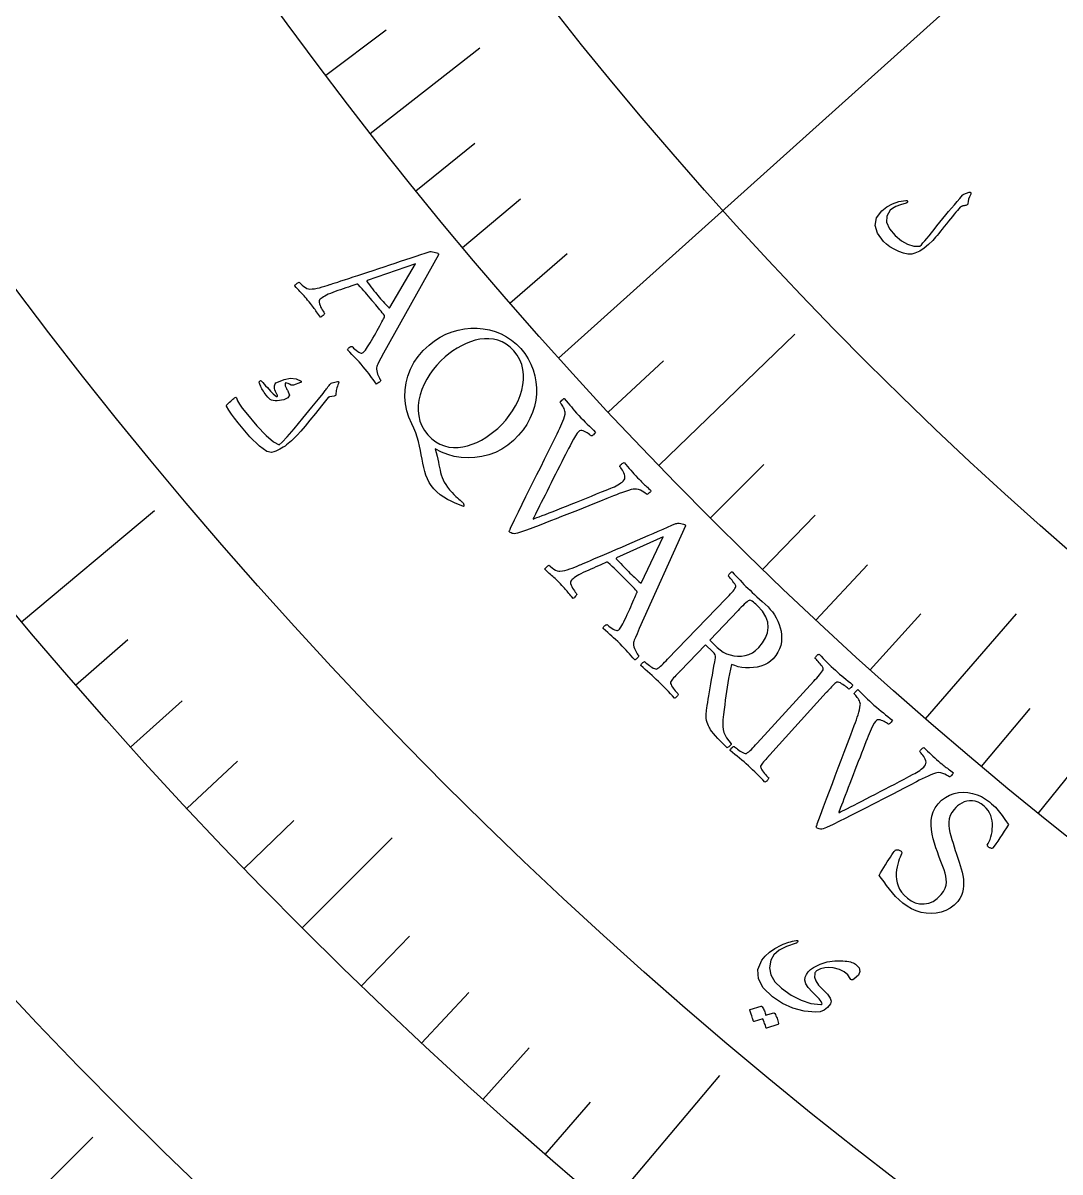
# Model space of a CAD drawing. Header units: millimetres. Extents: x -65 to 65, y -65 to 75.
# Drawn here: x -45.05 to -32.23, y -44.61 to -30.41 of the extents above; entities that cross this region are included whole.
import ezdxf

# ---------------------------------------------------------------- set-up
doc = ezdxf.new("R2010")
doc.units = ezdxf.units.MM
for name, color, linetype in [('CUT_OUTER', 1, 'Continuous'), ('ENGRAVE', 7, 'Continuous'), ('ENGRAVE_FINE', 8, 'Continuous'), ('TEXT', 5, 'Continuous')]:
    doc.layers.add(name, color=color, linetype=linetype)

msp = doc.modelspace()

# ---------------------------------------------------------------- linework, layer by layer
at = {"layer": 'CUT_OUTER'}
msp.add_arc((-0.0001, -0.0002), 64.9998, 178.916906, 2.285404, dxfattribs=at)
at = {"layer": 'ENGRAVE'}
for points in [[(-38.4253, -34.5515), (-32.6252, -29.3362)], [(-40.7536, -31.7718), (-39.4003, -30.7167)], [(-37.1876, -35.8802), (-35.5037, -34.2554)], [(-45.0626, -37.812), (-43.4194, -36.4332)], [(-33.8908, -39.0092), (-32.7654, -37.7138)], [(-41.5956, -41.5956), (-40.4833, -40.4833)], [(-37.812, -45.0626), (-36.4332, -43.4194)], [(-45.0427, -45.0427), (-44.1809, -44.1809)]]:
    msp.add_lwpolyline(points, dxfattribs=at)
for radius in [63.7, 63.7, 61.9938, 58.825, 58.825, 56.3225, 51.675, 51.675, 48.945, 43.875, 43.875]:
    msp.add_circle((0, 0), radius, dxfattribs=at)
at = {"layer": 'ENGRAVE_FINE'}
for points in [[(-41.3041, -31.0528), (-40.556, -30.4903)], [(-40.1903, -32.4814), (-39.4623, -31.8931)], [(-39.6144, -33.1814), (-38.8968, -32.5804)], [(-39.026, -33.8715), (-38.3191, -33.258)], [(-37.8124, -35.2211), (-37.1275, -34.5831)], [(-36.5511, -36.5284), (-35.889, -35.8668)], [(-35.9029, -37.1657), (-35.2526, -36.4925)], [(-35.2434, -37.7917), (-34.605, -37.1072)], [(-34.5726, -38.4063), (-33.9464, -37.7106)], [(-44.3958, -38.5927), (-43.7483, -38.0298)], [(-43.7155, -39.3616), (-43.0779, -38.7875)], [(-33.1983, -39.6003), (-32.5969, -38.883)], [(-32.4951, -40.1793), (-31.9065, -39.4515)], [(-43.0219, -40.1186), (-42.3944, -39.5334)], [(-42.3152, -40.8633), (-41.698, -40.2673)], [(-40.8633, -42.3152), (-40.2673, -41.698)], [(-40.1186, -43.0219), (-39.5334, -42.3944)], [(-39.3616, -43.7155), (-38.7875, -43.0779)], [(-38.5927, -44.3958), (-38.0298, -43.7483)]]:
    msp.add_lwpolyline(points, dxfattribs=at)
at = {"layer": 'TEXT'}
for points in [[(-33.3488, -32.5), (-33.3438, -32.4987), (-33.3393, -32.4987), (-33.3351, -32.5002), (-33.3314, -32.5031), (-33.3287, -32.5071), (-33.3277, -32.5116), (-33.3284, -32.5169), (-33.3308, -32.5227), (-33.3455, -32.5558), (-33.3563, -32.5864), (-33.3631, -32.6144), (-33.366, -32.6399), (-33.3678, -32.6484), (-33.3727, -32.6551), (-33.3809, -32.6602), (-33.3922, -32.6635), (-33.3983, -32.6645), (-33.4041, -32.6655), (-33.4097, -32.6665), (-33.415, -32.6676), (-33.4199, -32.6685), (-33.4245, -32.6693), (-33.4287, -32.67), (-33.4325, -32.6706), (-33.4393, -32.6718), (-33.446, -32.6746), (-33.4528, -32.679), (-33.4596, -32.6849), (-33.4766, -32.7038), (-33.4948, -32.7248), (-33.5142, -32.7477), (-33.5349, -32.7726), (-33.557, -32.7995), (-33.5804, -32.8282), (-33.6052, -32.8589), (-33.6314, -32.8913), (-33.657, -32.9242), (-33.6814, -32.9548), (-33.7044, -32.9833), (-33.7261, -33.0096), (-33.7465, -33.0338), (-33.7656, -33.0561), (-33.7833, -33.0765), (-33.7997, -33.0949), (-33.8505, -33.1473), (-33.904, -33.1914), (-33.9603, -33.2271), (-34.0195, -33.2544), (-34.0601, -33.2644), (-34.1069, -33.2641), (-34.1599, -33.2535), (-34.219, -33.2325), (-34.278, -33.2048), (-34.3295, -33.1749), (-34.3735, -33.1429), (-34.4101, -33.1088), (-34.4843, -33.0068), (-34.5122, -32.9099), (-34.494, -32.8181), (-34.4297, -32.7315), (-34.3679, -32.6817), (-34.2975, -32.6432), (-34.2184, -32.6163), (-34.1307, -32.6006), (-34.125, -32.6004), (-34.1204, -32.6014), (-34.1168, -32.6036), (-34.1143, -32.6072), (-34.1124, -32.6117), (-34.1117, -32.6158), (-34.1121, -32.6195), (-34.1137, -32.6227), (-34.1167, -32.6269), (-34.1203, -32.6301), (-34.1246, -32.6324), (-34.1295, -32.6338), (-34.2001, -32.6548), (-34.2565, -32.6766), (-34.2987, -32.6993), (-34.3266, -32.7227), (-34.3665, -32.7946), (-34.3694, -32.8708), (-34.3353, -32.9513), (-34.2642, -33.036), (-34.1874, -33.1), (-34.1108, -33.1433), (-34.0344, -33.1659), (-33.9583, -33.1679), (-33.9408, -33.1491), (-33.9207, -33.1268), (-33.8981, -33.1009), (-33.8731, -33.0713), (-33.8455, -33.0381), (-33.8154, -33.0009), (-33.7828, -32.96), (-33.7476, -32.9151), (-33.7109, -32.8694), (-33.6745, -32.8245), (-33.6386, -32.7806), (-33.603, -32.7376), (-33.5678, -32.6955), (-33.5328, -32.6545), (-33.4981, -32.6145), (-33.4637, -32.5756), (-33.432, -32.5366), (-33.4277, -32.5329), (-33.4233, -32.5297), (-33.4188, -32.5272), (-33.4142, -32.5254)], [(-41.2509, -33.6418), (-41.247, -33.6405), (-41.2353, -33.6367), (-41.2158, -33.6304), (-41.1886, -33.6215), (-41.1546, -33.6104), (-41.1152, -33.5974), (-41.0703, -33.5826), (-41.0198, -33.5658), (-40.9651, -33.5476), (-40.9072, -33.5286), (-40.8461, -33.5087), (-40.7819, -33.488), (-40.7157, -33.4666), (-40.6488, -33.4447), (-40.581, -33.4222), (-40.5125, -33.3992), (-40.4442, -33.3762), (-40.3774, -33.3536), (-40.312, -33.3316), (-40.2479, -33.31), (-40.1865, -33.2893), (-40.1289, -33.2699), (-40.075, -33.2518), (-40.025, -33.2349), (-40.013, -33.2332), (-39.9987, -33.2334), (-39.9821, -33.2353), (-39.9631, -33.2391), (-39.9448, -33.244), (-39.9302, -33.2494), (-39.9192, -33.2553), (-39.9119, -33.2616), (-39.9105, -33.2634), (-39.9096, -33.2649), (-39.9091, -33.2661), (-39.9089, -33.2671), (-39.909, -33.2682), (-39.9088, -33.2697), (-39.9084, -33.2717), (-39.9079, -33.2742), (-40.5876, -34.4893), (-40.6206, -34.5496), (-40.6451, -34.5949), (-40.6611, -34.6252), (-40.6686, -34.6405), (-40.6737, -34.655), (-40.6761, -34.6711), (-40.6758, -34.689), (-40.6729, -34.7085), (-40.6682, -34.7284), (-40.6623, -34.7473), (-40.6554, -34.7654), (-40.6474, -34.7825), (-40.6395, -34.7976), (-40.633, -34.8095), (-40.6277, -34.8181), (-40.6238, -34.8235), (-40.6264, -34.8314), (-40.6314, -34.8391), (-40.6386, -34.8468), (-40.6482, -34.8544), (-40.658, -34.8611), (-40.6657, -34.8661), (-40.6715, -34.8694), (-40.6752, -34.8709), (-40.6965, -34.8423), (-40.7166, -34.8153), (-40.7357, -34.7898), (-40.7536, -34.7658), (-40.7721, -34.7416), (-40.7927, -34.7156), (-40.8155, -34.6877), (-40.8405, -34.6579), (-40.8671, -34.6268), (-40.8918, -34.5987), (-40.9145, -34.5737), (-40.9352, -34.5518), (-40.9561, -34.53), (-40.9795, -34.5056), (-41.0052, -34.4784), (-41.0335, -34.4486), (-41.0317, -34.4415), (-41.0276, -34.4342), (-41.0211, -34.4269), (-41.0124, -34.4194), (-41.0028, -34.4129), (-40.9939, -34.4084), (-40.9857, -34.406), (-40.9783, -34.4056), (-40.9696, -34.4151), (-40.9581, -34.4263), (-40.9436, -34.4393), (-40.9263, -34.4539), (-40.9085, -34.4676), (-40.8926, -34.478), (-40.8784, -34.485), (-40.8661, -34.4885), (-40.8587, -34.4881), (-40.8508, -34.4855), (-40.8422, -34.4807), (-40.8329, -34.4737), (-40.8235, -34.4644), (-40.8125, -34.4511), (-40.7997, -34.4336), (-40.7853, -34.4121), (-40.7698, -34.3876), (-40.7536, -34.3612), (-40.7368, -34.3328), (-40.7194, -34.3025), (-40.7019, -34.2714), (-40.6847, -34.2406), (-40.6679, -34.2101), (-40.6514, -34.18), (-40.6358, -34.1513), (-40.6216, -34.1252), (-40.6089, -34.1018), (-40.5976, -34.0811), (-40.5883, -34.0641), (-40.5817, -34.0519), (-40.5778, -34.0446), (-40.5765, -34.0422), (-40.5764, -34.0418), (-40.5763, -34.0404), (-40.5761, -34.0382), (-40.5758, -34.0352), (-40.5758, -34.0319), (-40.5762, -34.029), (-40.577, -34.0265), (-40.5784, -34.0243), (-40.5903, -34.0085), (-40.6037, -33.9912), (-40.6188, -33.9724), (-40.6356, -33.9521), (-40.6528, -33.9315), (-40.6695, -33.9116), (-40.6855, -33.8923), (-40.7009, -33.8738), (-40.7049, -33.869), (-40.7089, -33.8642), (-40.7128, -33.8595), (-40.7168, -33.8547), (-40.7207, -33.85), (-40.7244, -33.8456), (-40.7279, -33.8414), (-40.7311, -33.8375), (-40.7541, -33.8099), (-40.7755, -33.7845), (-40.7951, -33.7614), (-40.8131, -33.7406), (-40.8315, -33.7195), (-40.8528, -33.6959), (-40.8767, -33.6697), (-40.9034, -33.6409), (-40.9044, -33.6399), (-40.9061, -33.639), (-40.9082, -33.6382), (-40.911, -33.6375), (-40.9136, -33.6368), (-40.9155, -33.6364), (-40.9167, -33.6361), (-40.917, -33.636), (-40.9202, -33.6371), (-40.9296, -33.6403), (-40.9454, -33.6457), (-40.9674, -33.6533), (-40.9939, -33.6623), (-41.0227, -33.672), (-41.0539, -33.6825), (-41.0875, -33.6937), (-41.1217, -33.7053), (-41.1546, -33.7168), (-41.1861, -33.7281), (-41.2162, -33.7394), (-41.2459, -33.7504), (-41.2724, -33.7615), (-41.2956, -33.7725), (-41.3156, -33.7835), (-41.3329, -33.7941), (-41.348, -33.8039), (-41.361, -33.813), (-41.3717, -33.8213), (-41.3803, -33.8314), (-41.3846, -33.8444), (-41.3848, -33.8603), (-41.3809, -33.879), (-41.3742, -33.8989), (-41.3662, -33.9182), (-41.3569, -33.9367), (-41.3463, -33.9547), (-41.336, -33.9706), (-41.3278, -33.983), (-41.3216, -33.9921), (-41.3174, -33.9977), (-41.3189, -34.0019), (-41.3226, -34.0076), (-41.3285, -34.0147), (-41.3367, -34.0233), (-41.3456, -34.0317), (-41.3539, -34.0383), (-41.3614, -34.043), (-41.3682, -34.0459), (-41.3818, -34.0274), (-41.3944, -34.0101), (-41.4059, -33.9942), (-41.4162, -33.9796), (-41.426, -33.9656), (-41.4359, -33.9517), (-41.4457, -33.9378), (-41.4554, -33.9238), (-41.4662, -33.909), (-41.4789, -33.8922), (-41.4935, -33.8736), (-41.51, -33.8531), (-41.527, -33.8326), (-41.5427, -33.814), (-41.5573, -33.7972), (-41.5708, -33.7824), (-41.5836, -33.7686), (-41.5965, -33.7547), (-41.6094, -33.7408), (-41.6222, -33.7269), (-41.6359, -33.7121), (-41.6511, -33.6953), (-41.6679, -33.6765), (-41.6863, -33.6557), (-41.6847, -33.6516), (-41.6806, -33.6463), (-41.6741, -33.6398), (-41.6651, -33.6322), (-41.6554, -33.6248), (-41.6466, -33.6189), (-41.6388, -33.6146), (-41.6319, -33.6118), (-41.623, -33.6217), (-41.6106, -33.6338), (-41.5945, -33.648), (-41.575, -33.6644), (-41.5544, -33.6795), (-41.5353, -33.6901), (-41.5178, -33.6959), (-41.5018, -33.6972), (-41.4714, -33.6959), (-41.4408, -33.6926), (-41.4101, -33.6873), (-41.3791, -33.68), (-41.3478, -33.6714), (-41.316, -33.6621), (-41.2837, -33.6523), (-41.2509, -33.6418)], [(-40.193, -33.384), (-40.7907, -33.5932), (-40.7909, -33.5935), (-40.7915, -33.5942), (-40.7924, -33.5955), (-40.7938, -33.5973), (-40.795, -33.5993), (-40.7957, -33.6009), (-40.7957, -33.6023), (-40.7952, -33.6034), (-40.7804, -33.6232), (-40.7639, -33.6448), (-40.7459, -33.668), (-40.7262, -33.6929), (-40.7067, -33.7173), (-40.6891, -33.7392), (-40.6735, -33.7584), (-40.6598, -33.775), (-40.6419, -33.7963), (-40.6246, -33.8163), (-40.6079, -33.8351), (-40.5919, -33.8526), (-40.5759, -33.8698), (-40.5592, -33.8879), (-40.5418, -33.9068), (-40.5236, -33.9266), (-40.5219, -33.928), (-40.5198, -33.9286), (-40.5175, -33.9284), (-40.5148, -33.9273), (-40.5124, -33.926), (-40.5107, -33.925), (-40.5096, -33.9244), (-40.5093, -33.9243)], [(-38.8928, -34.4326), (-38.8437, -34.4936), (-38.8017, -34.5578), (-38.7666, -34.6252), (-38.7386, -34.6959), (-38.7177, -34.7688), (-38.7042, -34.8429), (-38.6981, -34.9183), (-38.6995, -34.9949), (-38.7082, -35.0717), (-38.7243, -35.1477), (-38.7478, -35.223), (-38.7787, -35.2974), (-38.8174, -35.3699), (-38.8643, -35.4392), (-38.9193, -35.5054), (-38.9825, -35.5684), (-39.0535, -35.6268), (-39.1282, -35.6761), (-39.2068, -35.7161), (-39.2891, -35.7468), (-39.3736, -35.7684), (-39.4584, -35.7812), (-39.5437, -35.785), (-39.6294, -35.78), (-39.7138, -35.7663), (-39.7953, -35.744), (-39.8739, -35.7132), (-39.9494, -35.6739), (-39.9368, -35.7194), (-39.9259, -35.7619), (-39.9169, -35.8013), (-39.9097, -35.8378), (-39.9034, -35.8721), (-39.8968, -35.905), (-39.89, -35.9364), (-39.883, -35.9664), (-39.8748, -35.9957), (-39.8645, -36.025), (-39.8521, -36.0543), (-39.8376, -36.0836), (-39.8199, -36.1137), (-39.798, -36.1454), (-39.772, -36.1785), (-39.7417, -36.2133), (-39.718, -36.2387), (-39.6961, -36.261), (-39.6761, -36.28), (-39.6579, -36.2958), (-39.6422, -36.3087), (-39.6295, -36.319), (-39.6198, -36.3267), (-39.6131, -36.3318), (-39.609, -36.3367), (-39.6053, -36.3422), (-39.6019, -36.3482), (-39.5988, -36.3547), (-39.5965, -36.3612), (-39.5951, -36.3671), (-39.5947, -36.3724), (-39.5952, -36.3771), (-39.5955, -36.3789), (-39.5962, -36.3806), (-39.5974, -36.3823), (-39.599, -36.384), (-39.6516, -36.364), (-39.7024, -36.3429), (-39.7513, -36.3207), (-39.7984, -36.2974), (-39.8436, -36.2713), (-39.8868, -36.2406), (-39.9281, -36.2052), (-39.9673, -36.1653), (-39.9982, -36.1274), (-40.0246, -36.0869), (-40.0466, -36.044), (-40.064, -35.9985), (-40.0784, -35.951), (-40.0914, -35.902), (-40.1029, -35.8516), (-40.113, -35.7997), (-40.1227, -35.7467), (-40.1333, -35.693), (-40.1446, -35.6386), (-40.1567, -35.5835), (-40.1712, -35.5281), (-40.1897, -35.4727), (-40.2123, -35.4174), (-40.2389, -35.3621), (-40.2747, -35.2827), (-40.301, -35.2008), (-40.3178, -35.1167), (-40.3251, -35.0303), (-40.3226, -34.9432), (-40.31, -34.8572), (-40.2874, -34.7721), (-40.2548, -34.6881), (-40.2123, -34.6069), (-40.16, -34.5301), (-40.098, -34.4577), (-40.0262, -34.3896), (-39.9594, -34.3374), (-39.8898, -34.2928), (-39.8173, -34.2559), (-39.7419, -34.2266), (-39.6649, -34.2047), (-39.5877, -34.1899), (-39.5103, -34.1823), (-39.4326, -34.1819), (-39.3557, -34.1886), (-39.2808, -34.2025), (-39.2078, -34.2236), (-39.1366, -34.252), (-39.0687, -34.2872), (-39.0055, -34.329), (-38.9469, -34.3775), (-38.8928, -34.4326)], [(-38.9771, -34.4616), (-39.0229, -34.4156), (-39.0711, -34.3782), (-39.1218, -34.3495), (-39.1749, -34.3294), (-39.2297, -34.3169), (-39.2853, -34.3108), (-39.3415, -34.3112), (-39.3985, -34.3181), (-39.4557, -34.3306), (-39.5123, -34.3479), (-39.5685, -34.37), (-39.6242, -34.397), (-39.6785, -34.4276), (-39.7305, -34.461), (-39.7802, -34.497), (-39.8276, -34.5357), (-39.8796, -34.5841), (-39.9285, -34.636), (-39.974, -34.6914), (-40.0162, -34.7504), (-40.0541, -34.8119), (-40.0866, -34.8748), (-40.1138, -34.9391), (-40.1355, -35.0048), (-40.151, -35.0709), (-40.1592, -35.1365), (-40.1602, -35.2015), (-40.1541, -35.2659), (-40.1395, -35.3287), (-40.1156, -35.3889), (-40.0822, -35.4465), (-40.0394, -35.5014), (-39.9923, -35.5487), (-39.9428, -35.5871), (-39.8909, -35.6166), (-39.8366, -35.6372), (-39.7807, -35.6499), (-39.724, -35.6559), (-39.6663, -35.6551), (-39.6078, -35.6475), (-39.5493, -35.634), (-39.4916, -35.6156), (-39.4349, -35.5923), (-39.379, -35.564), (-39.3248, -35.532), (-39.2732, -35.4973), (-39.2241, -35.4602), (-39.1775, -35.4204), (-39.1265, -35.3711), (-39.0789, -35.3184), (-39.0347, -35.2623), (-38.994, -35.203), (-38.9576, -35.1413), (-38.9266, -35.0783), (-38.901, -35.014), (-38.8807, -34.9485), (-38.8665, -34.8827), (-38.8592, -34.8179), (-38.8587, -34.754), (-38.8652, -34.6909), (-38.8796, -34.6297), (-38.903, -34.5711), (-38.9355, -34.5151), (-38.9771, -34.4616)], [(-41.6087, -34.8357), (-41.6071, -34.8382), (-41.6063, -34.841), (-41.6065, -34.844), (-41.6075, -34.8472), (-41.609, -34.8493), (-41.611, -34.8512), (-41.6134, -34.8529), (-41.6161, -34.8544), (-41.7033, -34.8836), (-41.7126, -34.886), (-41.7204, -34.887), (-41.7269, -34.8865), (-41.7319, -34.8846), (-41.7492, -34.8729), (-41.766, -34.8646), (-41.7822, -34.8598), (-41.7979, -34.8584), (-41.8038, -34.8605), (-41.8067, -34.8668), (-41.8066, -34.8774), (-41.8034, -34.8922), (-41.8001, -34.9011), (-41.7964, -34.9101), (-41.7923, -34.9192), (-41.788, -34.9283), (-41.7832, -34.9377), (-41.7779, -34.9473), (-41.7721, -34.9572), (-41.7659, -34.9673), (-41.7528, -35.0094), (-41.7713, -35.0419), (-41.8213, -35.0647), (-41.9029, -35.0778), (-41.9303, -35.0779), (-41.9539, -35.0754), (-41.9736, -35.0702), (-41.9896, -35.0622), (-42.0039, -35.0509), (-42.0209, -35.0329), (-42.0406, -35.0082), (-42.0629, -34.9768), (-42.074, -34.9604), (-42.0839, -34.9445), (-42.0927, -34.929), (-42.1005, -34.9138), (-42.1073, -34.8993), (-42.1135, -34.8855), (-42.119, -34.8724), (-42.1239, -34.8602), (-42.1255, -34.8515), (-42.1252, -34.844), (-42.1231, -34.838), (-42.119, -34.8332), (-42.1135, -34.8299), (-42.1081, -34.8293), (-42.1028, -34.8315), (-42.0976, -34.8363), (-42.0821, -34.8526), (-42.0649, -34.8713), (-42.0459, -34.8925), (-42.0251, -34.9161), (-41.9863, -34.9601), (-41.9543, -34.993), (-41.9291, -35.0149), (-41.9107, -35.0257), (-41.9076, -35.0265), (-41.9047, -35.0259), (-41.9022, -35.0241), (-41.9, -35.0209), (-41.8991, -35.0183), (-41.8991, -35.015), (-41.9001, -35.0108), (-41.902, -35.0059), (-41.9232, -34.9629), (-41.9313, -34.9443), (-41.9364, -34.9269), (-41.9384, -34.9105), (-41.9374, -34.8954), (-41.9339, -34.8803), (-41.9277, -34.8679), (-41.9187, -34.8582), (-41.9069, -34.8512), (-41.8181, -34.8153), (-41.7388, -34.8008), (-41.669, -34.8076), (-41.6087, -34.8357)], [(-41.1458, -34.864), (-41.1532, -34.882), (-41.1597, -34.8997), (-41.1652, -34.9171), (-41.1698, -34.9343), (-41.1733, -34.9512), (-41.1758, -34.968), (-41.1772, -34.9847), (-41.1775, -35.0013), (-41.1791, -35.0089), (-41.1835, -35.0147), (-41.1908, -35.0188), (-41.2009, -35.0211), (-41.2563, -35.0307), (-41.2621, -35.0319), (-41.2668, -35.0333), (-41.2703, -35.0347), (-41.2728, -35.0363), (-41.3556, -35.141), (-41.4309, -35.235), (-41.4988, -35.3184), (-41.5592, -35.391), (-41.6122, -35.4528), (-41.6577, -35.5035), (-41.6959, -35.5431), (-41.7266, -35.5717), (-41.7868, -35.623), (-41.8068, -35.6382), (-41.8277, -35.6526), (-41.8494, -35.666), (-41.872, -35.6786), (-41.8955, -35.6903), (-41.92, -35.701), (-41.9456, -35.7106), (-41.9721, -35.7192), (-42.0329, -35.7068), (-42.1223, -35.6414), (-42.2401, -35.5229), (-42.3859, -35.3509), (-42.4291, -35.2952), (-42.4676, -35.2425), (-42.5014, -35.1929), (-42.5306, -35.1462), (-42.5321, -35.141), (-42.532, -35.1363), (-42.5302, -35.132), (-42.5266, -35.1282), (-42.5085, -35.1113), (-42.4919, -35.0961), (-42.4768, -35.0825), (-42.4633, -35.0706), (-42.451, -35.0601), (-42.44, -35.0511), (-42.4302, -35.0435), (-42.4217, -35.0372), (-42.4166, -35.034), (-42.4127, -35.0335), (-42.4099, -35.0358), (-42.4082, -35.0408), (-42.3929, -35.0773), (-42.3683, -35.1201), (-42.3343, -35.1695), (-42.2909, -35.2253), (-42.1555, -35.387), (-42.0416, -35.5068), (-41.9495, -35.5848), (-41.8795, -35.6213), (-41.8421, -35.5894), (-41.7805, -35.5239), (-41.6947, -35.4249), (-41.5846, -35.2926), (-41.4751, -35.1591), (-41.3925, -35.0579), (-41.337, -34.9888), (-41.3084, -34.9517), (-41.3009, -34.9413), (-41.2938, -34.9315), (-41.2872, -34.9224), (-41.2811, -34.914), (-41.2756, -34.9063), (-41.2707, -34.8995), (-41.2664, -34.8934), (-41.2628, -34.8881), (-41.2544, -34.8773), (-41.2448, -34.8688), (-41.2342, -34.8624), (-41.2225, -34.8582), (-41.1562, -34.8416), (-41.1515, -34.8409), (-41.1477, -34.8411), (-41.1448, -34.8425), (-41.1429, -34.8449), (-41.1421, -34.8491), (-41.1423, -34.8537), (-41.1435, -34.8587), (-41.1458, -34.864)], [(-38.176, -35.2589), (-38.1495, -35.2872), (-38.123, -35.3147), (-38.0967, -35.3414), (-38.0703, -35.3674), (-38.0442, -35.3929), (-38.0184, -35.4182), (-37.9928, -35.4434), (-37.9676, -35.4685), (-37.9707, -35.4742), (-37.976, -35.481), (-37.9836, -35.4888), (-37.9933, -35.4976), (-38.0033, -35.5055), (-38.0114, -35.5107), (-38.0176, -35.5131), (-38.022, -35.5126), (-38.0267, -35.5082), (-38.0342, -35.5019), (-38.0444, -35.4938), (-38.0574, -35.4838), (-38.0721, -35.4736), (-38.0873, -35.4645), (-38.1032, -35.4566), (-38.1197, -35.4499), (-38.1359, -35.446), (-38.1512, -35.4467), (-38.1655, -35.4518), (-38.1788, -35.4614), (-38.1954, -35.4806), (-38.2161, -35.5111), (-38.2407, -35.5529), (-38.2693, -35.6059), (-38.2838, -35.6339), (-38.3004, -35.6663), (-38.3192, -35.703), (-38.3401, -35.7441), (-38.3627, -35.7884), (-38.3864, -35.8348), (-38.4112, -35.8835), (-38.4373, -35.9343), (-38.4638, -35.9863), (-38.4902, -36.0385), (-38.5164, -36.0908), (-38.5425, -36.1432), (-38.5681, -36.1946), (-38.5926, -36.2439), (-38.6162, -36.291), (-38.6388, -36.3359), (-38.6599, -36.3778), (-38.6789, -36.4157), (-38.696, -36.4495), (-38.711, -36.4794), (-38.7235, -36.5041), (-38.7326, -36.5225), (-38.7385, -36.5346), (-38.741, -36.5403), (-38.7322, -36.5373), (-38.7163, -36.5316), (-38.6933, -36.523), (-38.6634, -36.5117), (-38.6277, -36.4981), (-38.5875, -36.4826), (-38.5429, -36.4652), (-38.4939, -36.4459), (-38.4413, -36.4251), (-38.386, -36.4032), (-38.3281, -36.3803), (-38.2676, -36.3563), (-38.2055, -36.3316), (-38.1431, -36.3067), (-38.0802, -36.2815), (-38.0169, -36.256), (-37.9543, -36.2307), (-37.8937, -36.2061), (-37.835, -36.1823), (-37.7782, -36.1591), (-37.7569, -36.1502), (-37.7356, -36.1404), (-37.7143, -36.1297), (-37.6929, -36.1182), (-37.6728, -36.1063), (-37.6551, -36.0946), (-37.6397, -36.0831), (-37.6268, -36.0718), (-37.6147, -36.0574), (-37.6073, -36.0417), (-37.6046, -36.0247), (-37.6064, -36.0065), (-37.6114, -35.988), (-37.6179, -35.9701), (-37.626, -35.9529), (-37.6356, -35.9363), (-37.6453, -35.9214), (-37.6537, -35.9092), (-37.6608, -35.8998), (-37.6665, -35.8931), (-37.6666, -35.8873), (-37.6636, -35.8803), (-37.6577, -35.8721), (-37.6488, -35.8628), (-37.6389, -35.8541), (-37.6298, -35.848), (-37.6215, -35.8443), (-37.6141, -35.8432), (-37.5926, -35.8676), (-37.5719, -35.8915), (-37.5519, -35.9148), (-37.5326, -35.9375), (-37.5132, -35.9601), (-37.4928, -35.9831), (-37.4714, -36.0064), (-37.4491, -36.0299), (-37.4306, -36.0491), (-37.4139, -36.066), (-37.3992, -36.0807), (-37.3863, -36.0933), (-37.3744, -36.1046), (-37.3625, -36.1157), (-37.3506, -36.1265), (-37.3387, -36.1372), (-37.3261, -36.1484), (-37.3123, -36.1609), (-37.2971, -36.1747), (-37.2807, -36.1898), (-37.2838, -36.1956), (-37.2893, -36.2024), (-37.2973, -36.2103), (-37.3077, -36.2194), (-37.318, -36.2275), (-37.3259, -36.2328), (-37.3313, -36.2353), (-37.3343, -36.2349), (-37.3416, -36.2285), (-37.3533, -36.2198), (-37.3694, -36.2087), (-37.39, -36.1954), (-37.413, -36.1828), (-37.4364, -36.1743), (-37.4602, -36.1698), (-37.4845, -36.1694), (-37.5041, -36.1717), (-37.5293, -36.1773), (-37.5604, -36.186), (-37.5973, -36.198), (-37.6363, -36.2117), (-37.6742, -36.2256), (-37.7107, -36.2397), (-37.7459, -36.2541), (-37.8275, -36.2873), (-37.9057, -36.3191), (-37.9805, -36.3494), (-38.0519, -36.3783), (-38.1211, -36.4061), (-38.1892, -36.4332), (-38.2563, -36.4596), (-38.3222, -36.4853), (-38.3883, -36.5109), (-38.4556, -36.537), (-38.5241, -36.5635), (-38.594, -36.5905), (-38.6665, -36.6183), (-38.743, -36.6472), (-38.8236, -36.6773), (-38.9083, -36.7085), (-38.9313, -36.7159), (-38.9518, -36.7205), (-38.97, -36.7222), (-38.9857, -36.7209), (-38.9995, -36.7174), (-39.0118, -36.7123), (-39.0227, -36.7055), (-39.0321, -36.6972), (-39.0338, -36.6938), (-39.0338, -36.6893), (-39.0322, -36.6837), (-39.0289, -36.6769), (-39.0251, -36.6699), (-39.0221, -36.6636), (-39.0199, -36.6581), (-39.0185, -36.6533), (-38.9685, -36.5505), (-38.9201, -36.4514), (-38.8732, -36.3557), (-38.8279, -36.2637), (-38.7831, -36.173), (-38.7379, -36.0817), (-38.6921, -35.9897), (-38.646, -35.8971), (-38.5984, -35.8015), (-38.5487, -35.701), (-38.4968, -35.5955), (-38.4426, -35.485), (-38.4258, -35.4513), (-38.4103, -35.4189), (-38.396, -35.3879), (-38.383, -35.3583), (-38.3713, -35.3295), (-38.3611, -35.301), (-38.3522, -35.2728), (-38.3448, -35.245), (-38.3428, -35.2331), (-38.3431, -35.2201), (-38.3457, -35.2059), (-38.3507, -35.1906), (-38.3572, -35.175), (-38.3642, -35.1602), (-38.3718, -35.1461), (-38.38, -35.1328), (-38.388, -35.1208), (-38.3952, -35.1107), (-38.4014, -35.1024), (-38.4068, -35.0961), (-38.406, -35.0939), (-38.4018, -35.089), (-38.3944, -35.0816), (-38.3836, -35.0715), (-38.3725, -35.0616), (-38.3641, -35.0545), (-38.3583, -35.0503), (-38.3552, -35.0489), (-38.3294, -35.0792), (-38.306, -35.1069), (-38.2851, -35.1321), (-38.2667, -35.1549), (-38.2481, -35.1775), (-38.2268, -35.2024), (-38.2027, -35.2295), (-38.176, -35.2589)], [(-38.1624, -37.1084), (-38.1587, -37.1068), (-38.1473, -37.102), (-38.1285, -37.094), (-38.1021, -37.0828), (-38.0692, -37.0688), (-38.0311, -37.0525), (-37.9876, -37.0337), (-37.9388, -37.0126), (-37.8859, -36.9897), (-37.8298, -36.9657), (-37.7707, -36.9406), (-37.7086, -36.9144), (-37.6445, -36.8873), (-37.5797, -36.8596), (-37.5142, -36.8313), (-37.4479, -36.8025), (-37.3819, -36.7736), (-37.3173, -36.7453), (-37.2541, -36.7176), (-37.1922, -36.6905), (-37.1328, -36.6646), (-37.0771, -36.6402), (-37.025, -36.6175), (-36.9766, -36.5963), (-36.9648, -36.5936), (-36.9505, -36.5925), (-36.9338, -36.593), (-36.9146, -36.5951), (-36.8959, -36.5984), (-36.8809, -36.6025), (-36.8694, -36.6074), (-36.8616, -36.6131), (-36.8601, -36.6147), (-36.859, -36.6161), (-36.8584, -36.6173), (-36.8582, -36.6183), (-36.8581, -36.6193), (-36.8578, -36.6209), (-36.8573, -36.6228), (-36.8566, -36.6252), (-37.4278, -37.8949), (-37.4554, -37.9579), (-37.4759, -38.0052), (-37.4892, -38.0368), (-37.4953, -38.0526), (-37.4991, -38.0675), (-37.5001, -38.0838), (-37.4983, -38.1016), (-37.4937, -38.1207), (-37.4872, -38.1401), (-37.4797, -38.1585), (-37.4712, -38.1759), (-37.4618, -38.1923), (-37.4526, -38.2066), (-37.445, -38.2179), (-37.4391, -38.226), (-37.4347, -38.2311), (-37.4366, -38.2391), (-37.4409, -38.2473), (-37.4474, -38.2556), (-37.4563, -38.264), (-37.4655, -38.2715), (-37.4728, -38.2772), (-37.4782, -38.2809), (-37.4818, -38.2827), (-37.5055, -38.2561), (-37.5279, -38.2309), (-37.5491, -38.2072), (-37.5691, -38.1848), (-37.5895, -38.1624), (-37.6124, -38.1382), (-37.6375, -38.1124), (-37.665, -38.085), (-37.6943, -38.0563), (-37.7213, -38.0305), (-37.7461, -38.0076), (-37.7686, -37.9875), (-37.7913, -37.9676), (-37.8167, -37.9453), (-37.8448, -37.9205), (-37.8755, -37.8933), (-37.8743, -37.886), (-37.8709, -37.8784), (-37.8651, -37.8706), (-37.857, -37.8623), (-37.848, -37.855), (-37.8396, -37.8498), (-37.8317, -37.8467), (-37.8243, -37.8456), (-37.8148, -37.8544), (-37.8023, -37.8645), (-37.7868, -37.8761), (-37.7683, -37.8892), (-37.7494, -37.9013), (-37.7326, -37.9103), (-37.7179, -37.916), (-37.7053, -37.9185), (-37.698, -37.9174), (-37.6903, -37.9141), (-37.6821, -37.9085), (-37.6735, -37.9008), (-37.665, -37.8907), (-37.6551, -37.8765), (-37.6439, -37.858), (-37.6314, -37.8353), (-37.6181, -37.8096), (-37.6043, -37.7818), (-37.59, -37.7521), (-37.5753, -37.7204), (-37.5606, -37.6879), (-37.5462, -37.6557), (-37.532, -37.6239), (-37.5182, -37.5924), (-37.5052, -37.5624), (-37.4934, -37.5352), (-37.4827, -37.5108), (-37.4733, -37.4891), (-37.4656, -37.4714), (-37.46, -37.4587), (-37.4567, -37.4511), (-37.4556, -37.4486), (-37.4556, -37.4481), (-37.4556, -37.4468), (-37.4556, -37.4446), (-37.4556, -37.4415), (-37.4558, -37.4382), (-37.4565, -37.4354), (-37.4576, -37.4329), (-37.4591, -37.431), (-37.4723, -37.4162), (-37.4872, -37.4002), (-37.5039, -37.3828), (-37.5224, -37.364), (-37.5413, -37.345), (-37.5597, -37.3265), (-37.5773, -37.3088), (-37.5943, -37.2917), (-37.5987, -37.2873), (-37.603, -37.2828), (-37.6074, -37.2784), (-37.6118, -37.274), (-37.6161, -37.2697), (-37.6201, -37.2656), (-37.6239, -37.2617), (-37.6275, -37.2581), (-37.6529, -37.2326), (-37.6763, -37.2092), (-37.6979, -37.1879), (-37.7176, -37.1687), (-37.7379, -37.1494), (-37.7611, -37.1277), (-37.7872, -37.1036), (-37.8162, -37.0773), (-37.8174, -37.0764), (-37.8191, -37.0757), (-37.8213, -37.0751), (-37.8241, -37.0745), (-37.8268, -37.0741), (-37.8288, -37.0738), (-37.8299, -37.0737), (-37.8303, -37.0736), (-37.8333, -37.075), (-37.8425, -37.079), (-37.8577, -37.0858), (-37.879, -37.0952), (-37.9045, -37.1065), (-37.9324, -37.1187), (-37.9626, -37.1319), (-37.9951, -37.146), (-38.0282, -37.1605), (-38.0599, -37.1748), (-38.0903, -37.1889), (-38.1194, -37.2027), (-38.148, -37.2163), (-38.1733, -37.2296), (-38.1955, -37.2426), (-38.2145, -37.2553), (-38.2308, -37.2673), (-38.245, -37.2785), (-38.2571, -37.2886), (-38.2671, -37.2978), (-38.2747, -37.3086), (-38.278, -37.322), (-38.2768, -37.3378), (-38.2712, -37.3562), (-38.2628, -37.3754), (-38.2531, -37.3938), (-38.2422, -37.4115), (-38.2301, -37.4285), (-38.2186, -37.4434), (-38.2093, -37.4551), (-38.2023, -37.4636), (-38.1976, -37.4688), (-38.1987, -37.4731), (-38.2019, -37.4791), (-38.2072, -37.4868), (-38.2146, -37.496), (-38.2228, -37.5052), (-38.2304, -37.5124), (-38.2375, -37.5178), (-38.244, -37.5213), (-38.2592, -37.504), (-38.2733, -37.4879), (-38.2861, -37.473), (-38.2977, -37.4594), (-38.3087, -37.4464), (-38.3196, -37.4333), (-38.3306, -37.4203), (-38.3416, -37.4073), (-38.3536, -37.3934), (-38.3677, -37.3778), (-38.3839, -37.3605), (-38.4021, -37.3415), (-38.4208, -37.3226), (-38.4381, -37.3054), (-38.4541, -37.29), (-38.4688, -37.2764), (-38.4828, -37.2638), (-38.4968, -37.2511), (-38.5109, -37.2384), (-38.5249, -37.2257), (-38.5398, -37.212), (-38.5564, -37.1966), (-38.5748, -37.1793), (-38.5949, -37.1603), (-38.5937, -37.156), (-38.5901, -37.1504), (-38.5842, -37.1434), (-38.5759, -37.135), (-38.5669, -37.1268), (-38.5586, -37.1201), (-38.5512, -37.1152), (-38.5445, -37.1118), (-38.5348, -37.1209), (-38.5214, -37.1318), (-38.5042, -37.1446), (-38.4832, -37.1592), (-38.4614, -37.1725), (-38.4415, -37.1813), (-38.4235, -37.1857), (-38.4075, -37.1855), (-38.3773, -37.1816), (-38.3472, -37.1756), (-38.317, -37.1677), (-38.2868, -37.1577), (-38.2564, -37.1464), (-38.2255, -37.1344), (-38.1942, -37.1218), (-38.1624, -37.1084)], [(-37.131, -36.7595), (-37.7082, -37.02), (-37.7083, -37.0202), (-37.7088, -37.0211), (-37.7097, -37.0224), (-37.7109, -37.0243), (-37.7119, -37.0264), (-37.7124, -37.0281), (-37.7124, -37.0295), (-37.7118, -37.0305), (-37.6953, -37.049), (-37.677, -37.069), (-37.657, -37.0906), (-37.6352, -37.1137), (-37.6136, -37.1363), (-37.5942, -37.1565), (-37.577, -37.1743), (-37.5619, -37.1896), (-37.5422, -37.2093), (-37.5232, -37.2278), (-37.505, -37.245), (-37.4876, -37.261), (-37.4701, -37.2768), (-37.4519, -37.2934), (-37.4328, -37.3107), (-37.4131, -37.3288), (-37.4112, -37.3301), (-37.4091, -37.3305), (-37.4068, -37.3301), (-37.4043, -37.3288), (-37.4019, -37.3272), (-37.4003, -37.3261), (-37.3993, -37.3255), (-37.399, -37.3252)], [(-35.836, -37.6278), (-35.8078, -37.657), (-35.7815, -37.6891), (-35.757, -37.7242), (-35.7345, -37.7621), (-35.7145, -37.802), (-35.6979, -37.843), (-35.6846, -37.8851), (-35.6746, -37.9283), (-35.6686, -37.9721), (-35.6674, -38.0159), (-35.671, -38.0597), (-35.6794, -38.1035), (-35.6932, -38.1466), (-35.7134, -38.1883), (-35.7397, -38.2286), (-35.7724, -38.2676), (-35.8042, -38.2972), (-35.8399, -38.3223), (-35.8797, -38.3428), (-35.9234, -38.3587), (-35.9695, -38.3702), (-36.0164, -38.3775), (-36.0641, -38.3806), (-36.1126, -38.3796), (-36.1602, -38.3745), (-36.2055, -38.3657), (-36.2483, -38.3532), (-36.2887, -38.3369), (-36.3016, -38.397), (-36.3134, -38.4552), (-36.3241, -38.5113), (-36.3337, -38.5655), (-36.3424, -38.6188), (-36.3506, -38.6725), (-36.3581, -38.7265), (-36.365, -38.7809), (-36.3717, -38.8369), (-36.3786, -38.896), (-36.3856, -38.958), (-36.3928, -39.0231), (-36.3955, -39.0654), (-36.3943, -39.1052), (-36.3894, -39.1426), (-36.3806, -39.1776), (-36.367, -39.2117), (-36.3474, -39.2467), (-36.3219, -39.2824), (-36.2905, -39.3188), (-36.2916, -39.3261), (-36.2956, -39.3336), (-36.3024, -39.3415), (-36.3122, -39.3498), (-36.3222, -39.3572), (-36.3302, -39.3628), (-36.336, -39.3666), (-36.3397, -39.3685), (-36.3827, -39.328), (-36.4211, -39.2902), (-36.455, -39.255), (-36.4842, -39.2226), (-36.509, -39.1933), (-36.5294, -39.1673), (-36.5455, -39.1448), (-36.5572, -39.1256), (-36.5634, -39.112), (-36.5705, -39.0957), (-36.5785, -39.0766), (-36.5873, -39.0547), (-36.595, -39.0301), (-36.5996, -39.0026), (-36.6011, -38.9722), (-36.5994, -38.9391), (-36.5976, -38.9238), (-36.5948, -38.9031), (-36.5912, -38.8768), (-36.5866, -38.8449), (-36.5811, -38.8085), (-36.5748, -38.7685), (-36.5678, -38.725), (-36.5599, -38.678), (-36.5514, -38.6283), (-36.5427, -38.577), (-36.5335, -38.5241), (-36.5241, -38.4696), (-36.5144, -38.4146), (-36.5045, -38.3604), (-36.4944, -38.307), (-36.4842, -38.2544), (-36.4839, -38.2365), (-36.4893, -38.2184), (-36.5005, -38.2), (-36.5174, -38.1813), (-36.6088, -38.0937), (-36.9234, -38.4211), (-36.926, -38.4238), (-36.9286, -38.4265), (-36.9312, -38.4292), (-36.9338, -38.4319), (-36.9364, -38.4346), (-36.939, -38.4373), (-36.9416, -38.44), (-36.9442, -38.4427), (-36.9602, -38.4594), (-36.9753, -38.4755), (-36.9895, -38.4909), (-37.0029, -38.5056), (-37.015, -38.5196), (-37.0253, -38.533), (-37.0339, -38.5456), (-37.0407, -38.5576), (-37.0417, -38.565), (-37.0398, -38.5748), (-37.035, -38.587), (-37.0272, -38.6016), (-37.0175, -38.6173), (-37.0067, -38.6329), (-36.995, -38.6484), (-36.9823, -38.6637), (-36.97, -38.6777), (-36.9597, -38.6892), (-36.9513, -38.6981), (-36.9449, -38.7046), (-36.9465, -38.7112), (-36.95, -38.7187), (-36.9554, -38.7269), (-36.9626, -38.736), (-36.9706, -38.7443), (-36.9784, -38.7502), (-36.9859, -38.7538), (-36.9931, -38.7551), (-37.0184, -38.7276), (-37.0433, -38.7007), (-37.0677, -38.6744), (-37.0916, -38.6488), (-37.1156, -38.6234), (-37.1403, -38.5981), (-37.1655, -38.5728), (-37.1915, -38.5475), (-37.2171, -38.5231), (-37.2433, -38.4987), (-37.27, -38.4745), (-37.2972, -38.4504), (-37.3249, -38.4263), (-37.3528, -38.402), (-37.3811, -38.3776), (-37.4097, -38.3531), (-37.4087, -38.3459), (-37.4053, -38.3382), (-37.3997, -38.3303), (-37.3917, -38.322), (-37.3829, -38.3144), (-37.3748, -38.3088), (-37.3675, -38.305), (-37.361, -38.3031), (-37.3543, -38.3093), (-37.345, -38.3174), (-37.3332, -38.3273), (-37.3187, -38.339), (-37.3029, -38.3513), (-37.2869, -38.3626), (-37.2706, -38.3731), (-37.2542, -38.3826), (-37.2391, -38.3901), (-37.2267, -38.3945), (-37.2173, -38.3956), (-37.2106, -38.3936), (-37.1962, -38.3852), (-37.1811, -38.3744), (-37.1652, -38.3613), (-37.1487, -38.3459), (-37.1315, -38.3289), (-37.1137, -38.3112), (-37.0954, -38.2926), (-37.0766, -38.2733), (-36.3544, -37.5243), (-36.3356, -37.5048), (-36.3175, -37.4858), (-36.3, -37.4672), (-36.2832, -37.4491), (-36.2679, -37.4316), (-36.255, -37.4151), (-36.2445, -37.3996), (-36.2364, -37.385), (-36.2339, -37.3776), (-36.235, -37.3681), (-36.2397, -37.3564), (-36.248, -37.3424), (-36.2584, -37.3275), (-36.2693, -37.3126), (-36.2808, -37.2979), (-36.2928, -37.2833), (-36.3042, -37.2699), (-36.3138, -37.2589), (-36.3217, -37.2502), (-36.3278, -37.2439), (-36.326, -37.2374), (-36.3224, -37.23), (-36.3169, -37.2219), (-36.3095, -37.2129), (-36.3014, -37.2047), (-36.2936, -37.1988), (-36.2862, -37.1952), (-36.279, -37.1939), (-36.2539, -37.2202), (-36.2292, -37.2464), (-36.2049, -37.2723), (-36.181, -37.2979), (-36.1572, -37.3233), (-36.1332, -37.3482), (-36.1089, -37.3726), (-36.0845, -37.3966), (-36.0584, -37.4215), (-36.0311, -37.4471), (-36.0025, -37.4735), (-35.9728, -37.5006), (-35.9414, -37.5291), (-35.9082, -37.5598), (-35.8731, -37.5927), (-35.836, -37.6278)], [(-35.9511, -38.1307), (-35.9026, -38.0715), (-35.8668, -38.0104), (-35.8435, -37.9472), (-35.8328, -37.882), (-35.8379, -37.8156), (-35.862, -37.7486), (-35.9051, -37.6811), (-35.9671, -37.613), (-35.9763, -37.6045), (-35.9877, -37.5943), (-36.0014, -37.5822), (-36.0174, -37.5683), (-36.0336, -37.5559), (-36.0476, -37.5481), (-36.0594, -37.5449), (-36.0692, -37.5463), (-36.0815, -37.5528), (-36.0957, -37.5628), (-36.1118, -37.5764), (-36.1299, -37.5936), (-36.1489, -37.6126), (-36.1679, -37.6318), (-36.1869, -37.6513), (-36.206, -37.671), (-36.5569, -38.0397), (-36.4638, -38.1289), (-36.4283, -38.1591), (-36.3898, -38.1845), (-36.3482, -38.2053), (-36.3037, -38.2212), (-36.2576, -38.2319), (-36.2113, -38.2367), (-36.1648, -38.2356), (-36.1181, -38.2286), (-36.0726, -38.215), (-36.0296, -38.1942), (-35.9891, -38.1661), (-35.9511, -38.1307)], [(-35.0034, -38.4103), (-34.9772, -38.4339), (-34.951, -38.4567), (-34.9249, -38.4789), (-34.8988, -38.5004), (-34.8724, -38.5218), (-34.8456, -38.5439), (-34.8182, -38.5666), (-34.7904, -38.5899), (-34.7913, -38.5971), (-34.7944, -38.6048), (-34.7998, -38.6129), (-34.8075, -38.6215), (-34.8159, -38.6294), (-34.8237, -38.6355), (-34.8308, -38.6396), (-34.8372, -38.6418), (-34.844, -38.636), (-34.8533, -38.6285), (-34.8652, -38.6194), (-34.8797, -38.6085), (-34.8954, -38.5972), (-34.9109, -38.5866), (-34.9263, -38.5767), (-34.9416, -38.5676), (-34.9557, -38.5605), (-34.9678, -38.5565), (-34.9778, -38.5557), (-34.9857, -38.558), (-34.9971, -38.5657), (-35.0092, -38.5753), (-35.0221, -38.5868), (-35.0356, -38.6003), (-35.0497, -38.615), (-35.0644, -38.6306), (-35.0795, -38.6469), (-35.0952, -38.6641), (-35.0977, -38.6669), (-35.1002, -38.6696), (-35.1028, -38.6724), (-35.1053, -38.6752), (-35.1078, -38.678), (-35.1103, -38.6807), (-35.1128, -38.6835), (-35.1153, -38.6863), (-35.8146, -39.4567), (-35.8172, -39.4595), (-35.8197, -39.4622), (-35.8222, -39.465), (-35.8247, -39.4678), (-35.8272, -39.4706), (-35.8297, -39.4733), (-35.8323, -39.4761), (-35.8348, -39.4789), (-35.8503, -39.4961), (-35.8649, -39.5126), (-35.8787, -39.5284), (-35.8917, -39.5435), (-35.9034, -39.5578), (-35.9133, -39.5715), (-35.9215, -39.5843), (-35.9279, -39.5965), (-35.9288, -39.6039), (-35.9266, -39.6137), (-35.9214, -39.6258), (-35.9132, -39.6401), (-35.9031, -39.6555), (-35.8919, -39.6708), (-35.8797, -39.6859), (-35.8665, -39.7009), (-35.8539, -39.7145), (-35.8432, -39.7257), (-35.8346, -39.7344), (-35.828, -39.7407), (-35.8294, -39.7474), (-35.8327, -39.7549), (-35.8379, -39.7633), (-35.8448, -39.7726), (-35.8526, -39.7811), (-35.8602, -39.7873), (-35.8676, -39.7911), (-35.8748, -39.7926), (-35.9009, -39.7658), (-35.9265, -39.7396), (-35.9516, -39.714), (-35.9763, -39.6891), (-36.001, -39.6644), (-36.0263, -39.6398), (-36.0523, -39.6152), (-36.079, -39.5907), (-36.1053, -39.567), (-36.1321, -39.5434), (-36.1595, -39.52), (-36.1874, -39.4967), (-36.2158, -39.4733), (-36.2444, -39.4499), (-36.2734, -39.4263), (-36.3027, -39.4026), (-36.3019, -39.3953), (-36.2987, -39.3876), (-36.2933, -39.3795), (-36.2855, -39.3709), (-36.2769, -39.3632), (-36.269, -39.3573), (-36.2618, -39.3533), (-36.2553, -39.3512), (-36.2485, -39.3572), (-36.239, -39.365), (-36.2269, -39.3746), (-36.2121, -39.3859), (-36.196, -39.3977), (-36.1796, -39.4086), (-36.1631, -39.4186), (-36.1464, -39.4277), (-36.131, -39.4347), (-36.1186, -39.4387), (-36.1091, -39.4396), (-36.1025, -39.4374), (-36.0883, -39.4286), (-36.0735, -39.4174), (-36.0581, -39.4039), (-36.0419, -39.388), (-36.0252, -39.3705), (-36.008, -39.3523), (-35.9902, -39.3332), (-35.9719, -39.3134), (-35.2696, -38.5457), (-35.2513, -38.5257), (-35.2338, -38.5062), (-35.2168, -38.4871), (-35.2006, -38.4685), (-35.1858, -38.4506), (-35.1733, -38.4338), (-35.1633, -38.4179), (-35.1556, -38.4031), (-35.1533, -38.3957), (-35.1547, -38.3862), (-35.1597, -38.3746), (-35.1684, -38.3609), (-35.1793, -38.3462), (-35.1908, -38.3315), (-35.2029, -38.3168), (-35.2157, -38.3022), (-35.2279, -38.2888), (-35.2381, -38.2778), (-35.2464, -38.2692), (-35.2528, -38.263), (-35.2512, -38.2565), (-35.2477, -38.249), (-35.2425, -38.2407), (-35.2354, -38.2316), (-35.2275, -38.2231), (-35.2199, -38.217), (-35.2125, -38.2132), (-35.2054, -38.2117), (-35.1795, -38.2373), (-35.1539, -38.2629), (-35.1286, -38.2884), (-35.1036, -38.3137), (-35.0787, -38.3387), (-35.0537, -38.3632), (-35.0286, -38.387), (-35.0034, -38.4103)], [(-34.5261, -38.8399), (-34.4969, -38.8655), (-34.4679, -38.8903), (-34.439, -38.9143), (-34.4103, -38.9376), (-34.3818, -38.9603), (-34.3536, -38.983), (-34.3257, -39.0056), (-34.2981, -39.0281), (-34.3006, -39.0341), (-34.3053, -39.0413), (-34.312, -39.0498), (-34.3209, -39.0596), (-34.33, -39.0685), (-34.3376, -39.0744), (-34.3435, -39.0774), (-34.3479, -39.0774), (-34.353, -39.0734), (-34.3611, -39.0678), (-34.3721, -39.0608), (-34.386, -39.0522), (-34.4016, -39.0434), (-34.4177, -39.0359), (-34.4342, -39.0296), (-34.4513, -39.0245), (-34.4678, -39.0223), (-34.483, -39.0244), (-34.4967, -39.0309), (-34.509, -39.0418), (-34.5236, -39.0626), (-34.5412, -39.0949), (-34.5616, -39.1389), (-34.5849, -39.1945), (-34.5966, -39.2238), (-34.6099, -39.2577), (-34.625, -39.296), (-34.6418, -39.3389), (-34.6598, -39.3852), (-34.6789, -39.4338), (-34.6988, -39.4847), (-34.7197, -39.5378), (-34.741, -39.5922), (-34.7621, -39.6467), (-34.7831, -39.7013), (-34.8039, -39.756), (-34.8243, -39.8097), (-34.8439, -39.8611), (-34.8627, -39.9103), (-34.8808, -39.9573), (-34.8977, -40.001), (-34.9129, -40.0406), (-34.9266, -40.076), (-34.9386, -40.1072), (-34.9485, -40.1329), (-34.9558, -40.1521), (-34.9605, -40.1647), (-34.9625, -40.1707), (-34.954, -40.1669), (-34.9387, -40.1596), (-34.9167, -40.1489), (-34.888, -40.1347), (-34.8538, -40.1176), (-34.8154, -40.0982), (-34.7727, -40.0765), (-34.7258, -40.0524), (-34.6755, -40.0266), (-34.6227, -39.9994), (-34.5673, -39.9709), (-34.5094, -39.9411), (-34.4501, -39.9104), (-34.3904, -39.8794), (-34.3303, -39.8482), (-34.2698, -39.8166), (-34.21, -39.7853), (-34.1521, -39.7549), (-34.096, -39.7254), (-34.0418, -39.6967), (-34.0215, -39.6858), (-34.0012, -39.6739), (-33.9811, -39.6612), (-33.9609, -39.6477), (-33.9421, -39.6339), (-33.9256, -39.6205), (-33.9114, -39.6075), (-33.8997, -39.595), (-33.8891, -39.5794), (-33.8833, -39.5631), (-33.8822, -39.5459), (-33.8858, -39.528), (-33.8926, -39.5101), (-33.9009, -39.4929), (-33.9106, -39.4766), (-33.9218, -39.461), (-33.9329, -39.4471), (-33.9424, -39.4358), (-33.9504, -39.4271), (-33.9567, -39.421), (-33.9574, -39.4152), (-33.9552, -39.408), (-33.9501, -39.3993), (-33.9422, -39.3891), (-33.9331, -39.3796), (-33.9246, -39.3725), (-33.9168, -39.3681), (-33.9095, -39.3662), (-33.8857, -39.3884), (-33.8628, -39.4101), (-33.8406, -39.4314), (-33.8191, -39.4521), (-33.7976, -39.4727), (-33.7751, -39.4935), (-33.7515, -39.5146), (-33.7269, -39.5359), (-33.7066, -39.5531), (-33.6884, -39.5683), (-33.6723, -39.5815), (-33.6583, -39.5927), (-33.6453, -39.6028), (-33.6324, -39.6127), (-33.6194, -39.6223), (-33.6065, -39.6317), (-33.5929, -39.6416), (-33.5779, -39.6527), (-33.5615, -39.665), (-33.5437, -39.6784), (-33.5462, -39.6844), (-33.551, -39.6918), (-33.5581, -39.7005), (-33.5676, -39.7105), (-33.5771, -39.7196), (-33.5844, -39.7256), (-33.5896, -39.7286), (-33.5925, -39.7286), (-33.6004, -39.7229), (-33.613, -39.7154), (-33.6301, -39.706), (-33.6519, -39.6947), (-33.676, -39.6845), (-33.7001, -39.6783), (-33.7243, -39.6762), (-33.7485, -39.6781), (-33.7677, -39.6823), (-33.7923, -39.6904), (-33.8224, -39.7021), (-33.8579, -39.7177), (-33.8954, -39.7352), (-33.9317, -39.7527), (-33.9666, -39.7703), (-34.0003, -39.7881), (-34.0782, -39.8292), (-34.1529, -39.8685), (-34.2244, -39.906), (-34.2926, -39.9417), (-34.3588, -39.9762), (-34.4239, -40.0099), (-34.488, -40.0428), (-34.5511, -40.0749), (-34.6143, -40.1068), (-34.6787, -40.1394), (-34.7444, -40.1725), (-34.8112, -40.2063), (-34.8806, -40.241), (-34.9539, -40.2773), (-35.0312, -40.3152), (-35.1124, -40.3545), (-35.1345, -40.3642), (-35.1545, -40.3708), (-35.1724, -40.3742), (-35.1882, -40.3745), (-35.2023, -40.3724), (-35.2151, -40.3685), (-35.2265, -40.3628), (-35.2367, -40.3554), (-35.2387, -40.3523), (-35.2392, -40.3478), (-35.2381, -40.342), (-35.2355, -40.3349), (-35.2324, -40.3276), (-35.23, -40.321), (-35.2284, -40.3153), (-35.2275, -40.3105), (-35.1879, -40.2033), (-35.1494, -40.0998), (-35.1122, -40), (-35.0761, -39.904), (-35.0404, -39.8094), (-35.0044, -39.714), (-34.9679, -39.618), (-34.9311, -39.5212), (-34.8932, -39.4215), (-34.8536, -39.3166), (-34.8122, -39.2065), (-34.7692, -39.0912), (-34.7558, -39.056), (-34.7435, -39.0222), (-34.7324, -38.99), (-34.7223, -38.9592), (-34.7135, -38.9294), (-34.7061, -38.9001), (-34.7001, -38.8712), (-34.6955, -38.8427), (-34.6946, -38.8307), (-34.6962, -38.8178), (-34.7002, -38.804), (-34.7067, -38.7892), (-34.7146, -38.7743), (-34.7231, -38.7603), (-34.732, -38.747), (-34.7415, -38.7346), (-34.7507, -38.7234), (-34.7588, -38.714), (-34.7658, -38.7064), (-34.7718, -38.7006), (-34.7712, -38.6984), (-34.7676, -38.6931), (-34.7609, -38.685), (-34.7511, -38.6739), (-34.7411, -38.663), (-34.7334, -38.6551), (-34.7281, -38.6503), (-34.7251, -38.6487), (-34.6964, -38.6762), (-34.6704, -38.7015), (-34.6471, -38.7245), (-34.6266, -38.7454), (-34.6059, -38.766), (-34.5822, -38.7887), (-34.5556, -38.8133), (-34.5261, -38.8399)], [(-33.0991, -40.0371), (-33.0715, -40.0606), (-33.047, -40.0829), (-33.0258, -40.1039), (-33.0076, -40.1238), (-32.9912, -40.1435), (-32.975, -40.1639), (-32.9591, -40.1852), (-32.9434, -40.2072), (-32.9268, -40.2309), (-32.9081, -40.2571), (-32.8872, -40.2858), (-32.8643, -40.317), (-32.8891, -40.3584), (-32.915, -40.4), (-32.942, -40.4417), (-32.97, -40.4835), (-32.9968, -40.5227), (-33.0203, -40.5564), (-33.0402, -40.5847), (-33.0567, -40.6075), (-33.0605, -40.612), (-33.066, -40.6141), (-33.0731, -40.6138), (-33.0819, -40.6112), (-33.0909, -40.6074), (-33.0987, -40.6035), (-33.1053, -40.5997), (-33.1106, -40.5958), (-33.1166, -40.5902), (-33.121, -40.5841), (-33.1239, -40.5777), (-33.1253, -40.571), (-33.1134, -40.5505), (-33.1022, -40.527), (-33.0917, -40.5006), (-33.0819, -40.4711), (-33.0735, -40.4397), (-33.0673, -40.4073), (-33.0633, -40.3739), (-33.0614, -40.3396), (-33.0621, -40.305), (-33.066, -40.2709), (-33.073, -40.2372), (-33.083, -40.2039), (-33.0969, -40.172), (-33.1151, -40.1424), (-33.1377, -40.1149), (-33.1647, -40.0897), (-33.2021, -40.0622), (-33.2388, -40.042), (-33.2749, -40.0293), (-33.3104, -40.0239), (-33.3448, -40.0244), (-33.3779, -40.0294), (-33.4094, -40.0388), (-33.4395, -40.0527), (-33.4677, -40.0696), (-33.4933, -40.0883), (-33.5163, -40.1086), (-33.5368, -40.1308), (-33.5642, -40.1686), (-33.5843, -40.2073), (-33.5969, -40.247), (-33.602, -40.2876), (-33.6014, -40.3291), (-33.597, -40.3713), (-33.5888, -40.4142), (-33.5767, -40.4579), (-33.5628, -40.5021), (-33.5488, -40.5467), (-33.5349, -40.5916), (-33.521, -40.6368), (-33.5097, -40.671), (-33.4977, -40.7069), (-33.4851, -40.7445), (-33.4719, -40.7838), (-33.459, -40.8243), (-33.4473, -40.8653), (-33.4368, -40.9069), (-33.4276, -40.9491), (-33.4208, -40.9913), (-33.4177, -41.0332), (-33.4182, -41.0747), (-33.4224, -41.1158), (-33.4311, -41.156), (-33.4455, -41.1947), (-33.4654, -41.2319), (-33.4909, -41.2675), (-33.5349, -41.3144), (-33.5837, -41.3525), (-33.6371, -41.3817), (-33.6954, -41.402), (-33.7563, -41.4139), (-33.8178, -41.4181), (-33.8799, -41.4144), (-33.9426, -41.403), (-34.0041, -41.3843), (-34.0625, -41.359), (-34.1177, -41.3271), (-34.1697, -41.2887), (-34.2157, -41.2483), (-34.2586, -41.206), (-34.2984, -41.1617), (-34.3351, -41.1155), (-34.3695, -41.0697), (-34.4023, -41.0267), (-34.4336, -40.9866), (-34.4634, -40.9493), (-34.4452, -40.9165), (-34.426, -40.883), (-34.4055, -40.8488), (-34.3839, -40.814), (-34.3622, -40.7801), (-34.3417, -40.7484), (-34.3223, -40.7191), (-34.304, -40.6921), (-34.2879, -40.6687), (-34.275, -40.6504), (-34.2654, -40.6371), (-34.2589, -40.6289), (-34.2501, -40.6285), (-34.2412, -40.6287), (-34.2323, -40.6296), (-34.2233, -40.6312), (-34.2146, -40.6335), (-34.2065, -40.6368), (-34.1989, -40.641), (-34.1919, -40.6462), (-34.1851, -40.6538), (-34.1817, -40.6621), (-34.1818, -40.6712), (-34.1854, -40.6811), (-34.194, -40.6987), (-34.2032, -40.7203), (-34.2129, -40.7456), (-34.2232, -40.7747), (-34.2328, -40.8068), (-34.2406, -40.8412), (-34.2464, -40.8777), (-34.2504, -40.9163), (-34.2513, -40.9562), (-34.2477, -40.9962), (-34.2398, -41.0364), (-34.2275, -41.0768), (-34.2095, -41.1167), (-34.1845, -41.1553), (-34.1524, -41.1925), (-34.1133, -41.2284), (-34.0661, -41.2611), (-34.0155, -41.2837), (-33.9616, -41.2963), (-33.9043, -41.2988), (-33.8472, -41.2897), (-33.7935, -41.2675), (-33.7433, -41.2321), (-33.6966, -41.1836), (-33.6682, -41.1444), (-33.6478, -41.1058), (-33.6355, -41.068), (-33.6311, -41.0308), (-33.6327, -40.9936), (-33.638, -40.9558), (-33.6472, -40.9171), (-33.6601, -40.8778), (-33.6753, -40.8374), (-33.6911, -40.7957), (-33.7075, -40.7525), (-33.7246, -40.708), (-33.7423, -40.6568), (-33.7596, -40.604), (-33.7766, -40.5496), (-33.7932, -40.4936), (-33.8071, -40.437), (-33.8161, -40.3806), (-33.8201, -40.3244), (-33.8192, -40.2684), (-33.8114, -40.2137), (-33.7945, -40.1613), (-33.7686, -40.1111), (-33.7337, -40.0633), (-33.69, -40.018), (-33.6426, -39.9813), (-33.5915, -39.9533), (-33.5367, -39.9339), (-33.4798, -39.9225), (-33.4227, -39.9184), (-33.3651, -39.9217), (-33.3072, -39.9323), (-33.2507, -39.9496), (-33.1972, -39.9728), (-33.1466, -40.002), (-33.0991, -40.0371)], [(-34.8207, -42.2214), (-34.8498, -42.1748), (-34.8941, -42.1372), (-34.9538, -42.1086), (-35.0288, -42.0889), (-35.0831, -42.0844), (-35.1355, -42.0893), (-35.1862, -42.1035), (-35.235, -42.1271), (-35.243, -42.1333), (-35.2498, -42.1411), (-35.2553, -42.1504), (-35.2594, -42.1614), (-35.2619, -42.2044), (-35.2455, -42.2519), (-35.2103, -42.3042), (-35.1561, -42.3609), (-35.1021, -42.4163), (-35.0685, -42.4633), (-35.0553, -42.5021), (-35.0626, -42.5326), (-35.0989, -42.579), (-35.1413, -42.6121), (-35.1898, -42.6317), (-35.2444, -42.638), (-35.3901, -42.6238), (-35.5281, -42.5876), (-35.6584, -42.5292), (-35.7808, -42.4489), (-35.895, -42.338), (-35.9549, -42.2252), (-35.9606, -42.1106), (-35.9121, -41.9943), (-35.871, -41.9429), (-35.8173, -41.8948), (-35.7511, -41.85), (-35.6723, -41.8084), (-35.6486, -41.7984), (-35.6253, -41.7891), (-35.6022, -41.7807), (-35.5795, -41.773), (-35.5569, -41.7661), (-35.5343, -41.7601), (-35.5117, -41.7548), (-35.4891, -41.7502), (-35.4785, -41.7495), (-35.4713, -41.7516), (-35.4676, -41.7566), (-35.4674, -41.7645), (-35.4699, -41.7719), (-35.474, -41.7779), (-35.4799, -41.7824), (-35.4874, -41.7856), (-35.6073, -41.8241), (-35.6999, -41.8719), (-35.765, -41.9293), (-35.8028, -41.9964), (-35.818, -42.0878), (-35.8009, -42.176), (-35.7514, -42.2608), (-35.6695, -42.3421), (-35.5492, -42.428), (-35.4282, -42.4901), (-35.3067, -42.5283), (-35.1847, -42.5428), (-35.1763, -42.5424), (-35.1709, -42.5395), (-35.1685, -42.5342), (-35.169, -42.5264), (-35.1791, -42.5044), (-35.2026, -42.4734), (-35.2394, -42.4335), (-35.2895, -42.3845), (-35.3385, -42.3323), (-35.3697, -42.285), (-35.3829, -42.2426), (-35.3783, -42.2051), (-35.3617, -42.1704), (-35.3386, -42.1388), (-35.3091, -42.1102), (-35.2732, -42.0847), (-35.1917, -42.0435), (-35.1039, -42.0163), (-35.0099, -42.0029), (-34.9095, -42.0034), (-34.884, -42.0049), (-34.8602, -42.0075), (-34.8382, -42.0113), (-34.818, -42.0163), (-34.7995, -42.0223), (-34.7828, -42.0292), (-34.7679, -42.037), (-34.7548, -42.0456), (-34.7112, -42.089), (-34.6994, -42.1336), (-34.7193, -42.1796), (-34.771, -42.2269), (-34.7886, -42.2366), (-34.8028, -42.2389), (-34.8135, -42.2338), (-34.8207, -42.2214)], [(-35.7659, -42.647), (-35.763, -42.6468), (-35.76, -42.6477), (-35.757, -42.6498), (-35.7538, -42.653), (-35.7452, -42.6679), (-35.7375, -42.6829), (-35.7305, -42.6981), (-35.7243, -42.7134), (-35.7189, -42.729), (-35.7142, -42.7451), (-35.7102, -42.7615), (-35.707, -42.7784), (-35.7072, -42.7826), (-35.7086, -42.786), (-35.7112, -42.7887), (-35.7151, -42.7906), (-35.8542, -42.8342), (-35.8569, -42.8341), (-35.8594, -42.832), (-35.8616, -42.8281), (-35.8635, -42.8222), (-35.8643, -42.8176), (-35.8662, -42.8108), (-35.8691, -42.8016), (-35.873, -42.7901), (-35.8779, -42.7761), (-35.8839, -42.7596), (-35.8908, -42.7405), (-35.8989, -42.7188), (-36.008, -42.7515), (-36.0121, -42.7519), (-36.0153, -42.75), (-36.0178, -42.746), (-36.0195, -42.7397), (-36.021, -42.7342), (-36.0234, -42.7258), (-36.0269, -42.7145), (-36.0313, -42.7001), (-36.0369, -42.6827), (-36.0438, -42.6621), (-36.052, -42.6383), (-36.0615, -42.6112), (-36.0619, -42.6077), (-36.0612, -42.6051), (-36.0594, -42.6035), (-36.0565, -42.6027), (-35.9191, -42.5646), (-35.9162, -42.5644), (-35.9132, -42.5653), (-35.9102, -42.5674), (-35.907, -42.5706), (-35.8993, -42.5828), (-35.8924, -42.5952), (-35.8863, -42.608), (-35.8809, -42.621), (-35.8763, -42.6342), (-35.8722, -42.6476), (-35.8688, -42.6611), (-35.8661, -42.6747)]]:
    msp.add_lwpolyline(points, close=True, dxfattribs=at)

doc.saveas('drawing.dxf')
